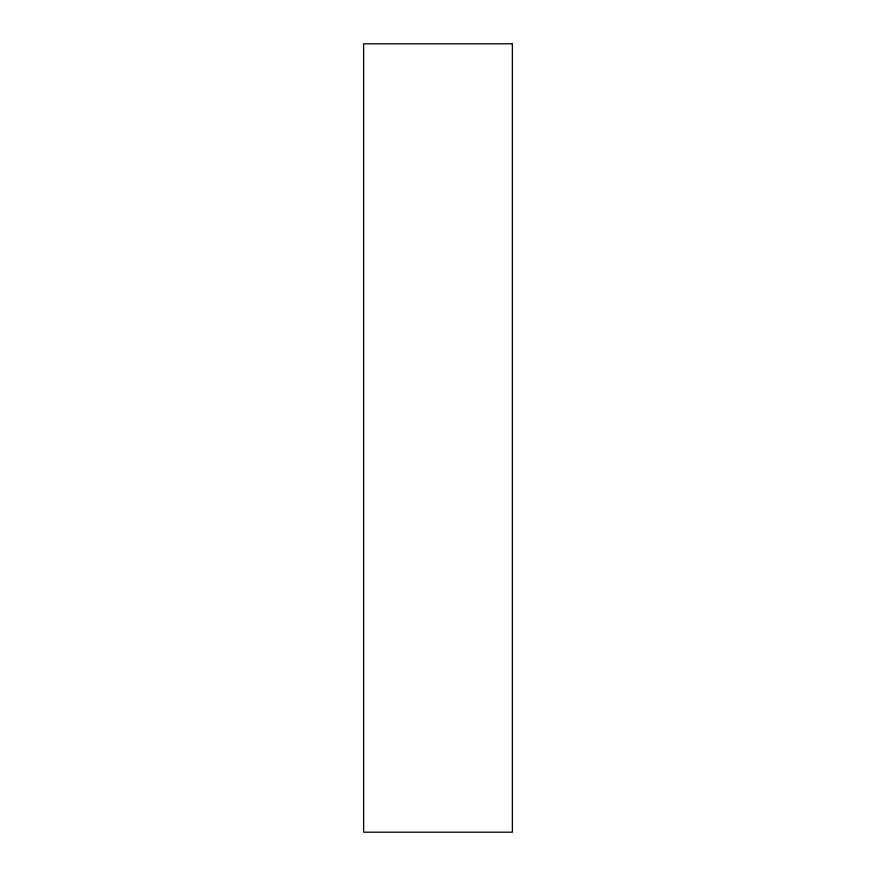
<?xml version="1.0" encoding="UTF-8"?>
<svg xmlns="http://www.w3.org/2000/svg" width="876" height="876" viewBox="0 0 876 876"><rect width="100%" height="100%" fill="white"/><g stroke="black" fill="none" stroke-linecap="round" stroke-linejoin="round"><path stroke-width="1.31" d="M512.372 43.8L363.628 43.8L363.628 832.2L512.372 832.2L512.372 43.8"/></g></svg>
